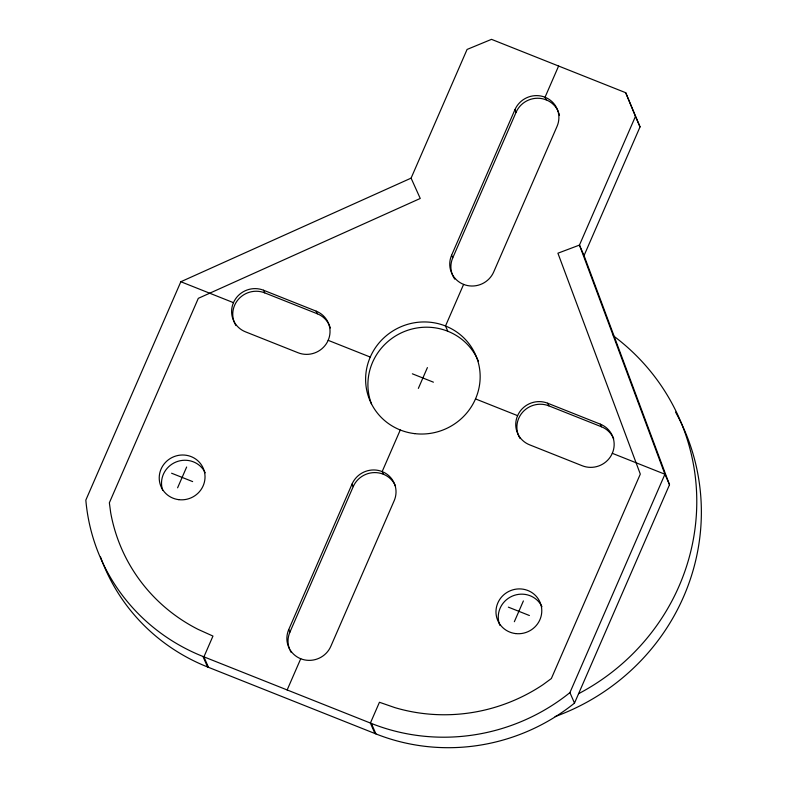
<?xml version="1.0" encoding="UTF-8"?>
<svg xmlns="http://www.w3.org/2000/svg" width="787" height="787" viewBox="0 0 787 787"><rect width="100%" height="100%" fill="white"/><g stroke="black" fill="none" stroke-linecap="round" stroke-linejoin="round"><path stroke-width="1.18" d="M180.843 281.736L85.832 500.109A195.707 189.559 -23.6 0 0 202.967 656.466L207.552 666.963L375.93 733.917A195.707 189.559 -23.6 0 0 574.5 703.106L669.511 484.733L584.043 255.588L579.458 245.091L635.453 116.397L625.714 92.718L491.511 39.35L467.075 49.443L411.089 178.137L180.843 281.736L233.464 302.661A23.02 22.302 -23.6 0 1 263.556 290.236L316.177 311.16L317.318 313.787A23.02 22.302 -23.6 0 1 330.324 327.992M177.596 487.812L186.647 467.016M287.147 689.973L300.732 658.749A23.02 22.302 -23.6 0 1 288.731 629.58L352.074 484.005A23.02 22.302 -23.6 0 1 382.167 471.58L400.268 429.987M447.803 331.248L445.501 325.995L463.602 284.402A23.02 22.302 -23.6 0 1 451.6 255.234L514.944 109.659A23.02 22.302 -23.6 0 1 545.037 97.234L558.613 66.029M289.646 649.364A23.02 22.302 -23.6 0 1 289.882 632.207L353.215 486.632A23.02 22.302 -23.6 0 1 374.573 472.584A23.02 22.302 -23.6 0 1 395.546 486.209M454.748 279.119A23.02 22.302 -23.6 0 1 452.751 257.861L516.085 112.275A23.02 22.302 -23.6 0 1 537.442 98.237A23.02 22.302 -23.6 0 1 558.416 111.862M418.359 388.385L427.41 367.588M584.043 255.588L640.038 126.894L625.714 92.718M514.344 621.72L523.394 600.924M574.5 703.106L569.916 692.609L664.926 474.236L579.458 245.091L557.914 253.207L640.303 474.099L551.353 678.542L543.089 684.621A172.658 167.228 -23.6 0 1 394.877 707.621L379.442 702.27L370.392 723.066L374.976 733.563M569.916 692.609A195.707 189.559 -23.6 0 1 371.346 723.43L202.967 656.466M475.505 398.911L517.6 415.654A23.02 22.302 -23.6 0 1 547.693 403.229L600.304 424.154L601.455 426.77A23.02 22.302 -23.6 0 1 613.683 438.782M235.962 325.562A23.02 22.302 -23.6 0 1 238.431 299.276A23.02 22.302 -23.6 0 1 264.707 292.862L317.318 313.787M520.099 438.556A23.02 22.302 -23.6 0 1 522.568 412.26A23.02 22.302 -23.6 0 1 548.834 405.846L601.455 426.77M233.464 302.661A23.02 22.302 -23.6 0 0 245.465 331.829L298.076 352.753A23.02 22.302 -23.6 0 0 328.169 340.328L370.264 357.062M412.358 373.805L433.411 382.177M517.6 415.654A23.02 22.302 -23.6 0 0 529.592 444.822L582.213 465.747A23.02 22.302 -23.6 0 0 612.306 453.312L664.926 474.236L669.511 484.733M171.596 473.223L192.648 481.595M508.353 607.141L529.395 615.513M411.089 178.137L420.248 198.462L198.314 298.332L109.363 502.785L110.682 512.671A172.658 167.228 -23.6 0 0 198.108 629.374L212.962 636.073L203.912 656.87L208.496 667.356M635.453 116.397L640.038 126.894M546.188 99.851L545.037 97.234A23.02 22.302 -23.6 0 1 557.039 126.392L493.695 271.977A23.02 22.302 -23.6 0 1 463.602 284.402M514.944 109.659L516.085 112.275M547.693 403.229L548.834 405.846M451.6 255.234L452.751 257.861M383.308 474.197L382.167 471.58A23.02 22.302 -23.6 0 1 394.169 500.748L330.825 646.324A23.02 22.302 -23.6 0 1 300.732 658.749M352.074 484.005L353.215 486.632M263.556 290.236L264.707 292.862M371.346 723.43L375.93 733.917M288.731 629.58L289.882 632.207M613.24 335.724A218.816 211.939 -23.6 0 1 578.573 693.701M675.58 412.093A218.816 211.939 -23.6 0 1 555.11 716.593M558.829 112.944A23.02 22.302 -23.6 0 1 559.478 115.197M371.533 404.085A57.559 55.749 -23.6 0 1 404.548 331.445A57.559 55.749 -23.6 0 1 478.378 361.272M499.883 625.36A23.02 22.302 -23.6 0 1 512.13 596.182A23.02 22.302 -23.6 0 1 541.977 606.718M600.304 424.154A23.02 22.302 -23.6 0 1 612.306 453.312M162.722 490.36A23.02 22.302 -23.6 0 1 175.934 462.038A23.02 22.302 -23.6 0 1 205.22 472.81M207.552 666.963A195.707 189.559 -23.6 0 1 100.549 557.009M291.239 652.482A23.02 22.302 -23.6 0 1 290.118 650.426M316.177 311.16A23.02 22.302 -23.6 0 1 328.169 340.328M414.651 433.627A57.559 55.749 -23.6 0 0 476.086 356.019A57.559 55.749 -23.6 0 0 377.917 344.322A57.559 55.749 -23.6 0 0 414.651 433.627M515.583 633.574A23.02 22.302 -23.6 0 0 540.157 602.537A23.02 22.302 -23.6 0 0 500.886 597.854A23.02 22.302 -23.6 0 0 515.583 633.574M178.826 499.666A23.02 22.302 -23.6 0 0 203.4 468.619A23.02 22.302 -23.6 0 0 164.139 463.946A23.02 22.302 -23.6 0 0 178.826 499.666"/></g></svg>
